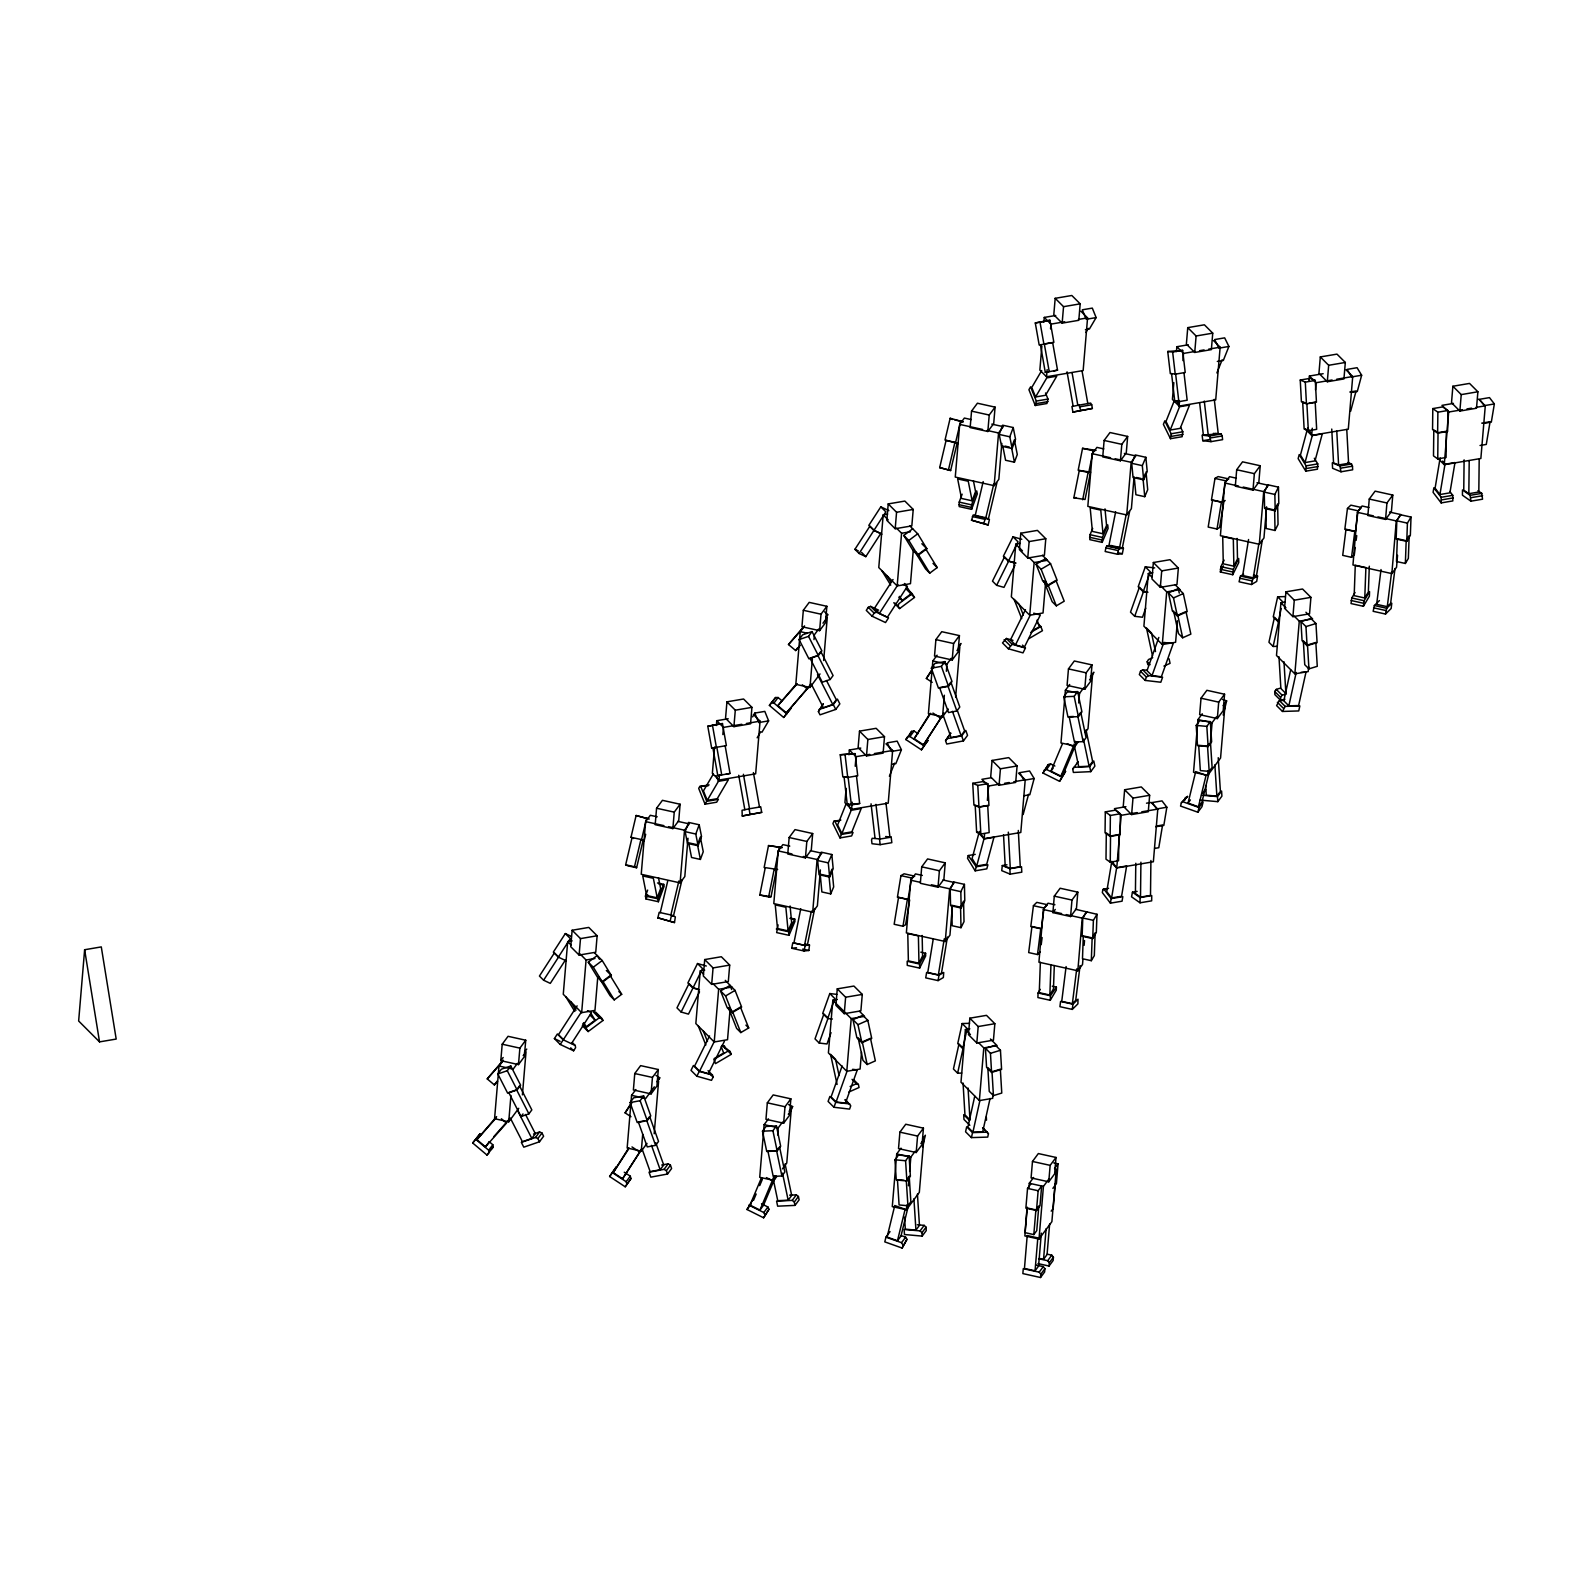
<?xml version="1.0" encoding="UTF-8"?>
<svg xmlns="http://www.w3.org/2000/svg" width="1573" height="1573" viewBox="0 0 1573 1573"><rect width="100%" height="100%" fill="white"/><g stroke="black" fill="none" stroke-linecap="round" stroke-linejoin="round"><path stroke-width="1.5" d="M1105.308 811.884L1105.052 832.825L1110.145 836.423L1120.114 834.732L1120.369 813.772L1115.296 810.174L1105.308 811.884L1110.381 815.463L1120.369 813.772M1110.145 836.423L1110.381 815.463M1110.243 862.181L1110.538 835.991L1118.875 834.575L1118.56 860.765L1110.243 862.181L1105.996 859.192L1106.311 832.982L1109.142 834.988M1135.785 863.262L1135.411 893.543L1140.504 897.121L1150.492 895.43L1150.905 860.51M1140.032 902.804L1140.091 897.573L1132.462 892.186L1131.557 896.826L1140.032 902.804L1151.672 900.837L1151.731 895.588L1140.091 897.573M1140.504 897.121L1140.917 862.201M1432.806 408.587L1432.551 429.547L1437.624 433.145L1447.612 431.435L1447.868 410.494L1442.795 406.896L1432.806 408.587L1437.879 412.185L1447.868 410.494M1433.809 429.704L1433.495 455.895L1437.742 458.883L1446.059 457.487L1446.354 431.277L1438.037 432.693L1435.225 430.707M1437.624 433.145L1437.879 412.185M1437.742 458.883L1438.037 432.693M1464.109 459.847L1463.755 490.127L1468.828 493.706L1478.817 492.015L1479.19 459.414M1468.828 493.706L1469.202 461.105M1470.893 501.177L1470.106 495.338L1462.497 489.95L1462.438 495.2L1470.893 501.177L1482.553 499.192L1481.766 493.371L1477.951 490.678M1040.225 989.338L1038.082 992.996L1037.905 997.557L1050.272 1000.29L1056.27 990.164L1056.387 987.116L1050.449 995.729L1050.272 1000.29M1040.363 962.283L1039.261 992.681L1049.86 995.021L1053.458 988.945L1054.303 965.566M1049.86 995.021L1050.961 964.623M1086.392 911.927L1082.794 918.003L1082.126 936.25L1092.724 938.589L1096.322 932.514L1096.991 914.287L1075.499 909.273M1091.308 960.69L1092.154 937.882L1095.142 932.828L1094.316 955.637L1091.308 960.69L1082.48 958.744L1083.305 935.935L1092.154 937.882M1092.724 938.589L1093.392 920.343L1096.991 914.287M1355.022 592.529L1351.797 597.996L1351.03 603.56L1363.398 606.293L1369.395 596.187L1369.552 591.625L1364.165 600.729L1363.398 606.293M1364.774 597.996L1365.895 567.597L1355.277 565.258L1354.176 595.656L1364.774 597.996L1368.372 591.92L1369.316 566.201M1396.824 520.781L1396.155 539.028L1406.773 541.368L1410.352 535.312L1411.02 517.065L1400.422 514.725L1396.824 520.781L1407.422 523.14L1411.02 517.065M1405.358 563.468L1406.183 540.679L1397.335 538.713L1396.509 561.522L1405.358 563.468L1408.346 558.415L1409.172 535.606L1407.186 538.988M1406.773 541.368L1407.422 523.14M84.627 949.738L78.65 1020.995L99.532 1041.877L116.186 1039.065L101.282 946.907L84.627 949.738L99.532 1041.877M503.301 1060.222L498.995 1066.022L494.571 1118.698L508.728 1121.824L518.756 1108.296M500.804 1060.674L502.2 1044.216L508.059 1036.312L525.736 1040.225L524.34 1056.682L518.48 1064.587L500.804 1060.674L503.163 1057.508M508.728 1121.824L510.93 1095.496M518.48 1064.587L519.876 1048.129L525.736 1040.225M522.413 1094.867L526.031 1051.767L523.18 1055.621M572.139 940.87L567.696 941.617L563.272 994.293L581.656 1012.658L594.968 1010.397L597.779 976.892M572.139 930.253L570.743 946.71L579.1 955.067L595.754 952.235L597.13 935.778L588.774 927.421L572.139 930.253L580.496 938.609L579.1 955.067M581.656 1012.658L586.08 960.002L579.395 953.317M657.199 816.8L650.337 815.286L645.638 821.617L641.233 874.273L680.106 882.886L684.806 876.554L688.011 838.252M635.866 1089.538L631.579 1095.339L627.155 1148.015L641.292 1151.141L647.014 1143.414M656.57 808.227L655.194 824.685L672.87 828.597L678.73 820.693L680.106 804.236L662.43 800.323L656.57 808.227L674.247 812.14L680.106 804.236M634.764 1073.533L633.388 1089.991L651.065 1093.904L656.924 1085.999L658.301 1069.522L640.624 1065.629L634.764 1073.533L652.441 1077.426L658.301 1069.522M641.292 1151.141L642.688 1134.369M672.87 828.597L674.247 812.14M651.065 1093.904L652.441 1077.426M654.191 1133.74L658.615 1081.064M680.106 882.886L684.53 830.21L689.23 823.878L677.786 821.362M714.575 747.037L712.353 773.385L719.038 780.07L755.65 773.837L760.074 721.162L753.388 714.496M716.384 725.487L716.777 720.709L728.22 718.763M704.704 970.167L700.26 970.934L695.836 1023.59L714.221 1041.975L727.532 1039.714L730.147 1008.588M719.038 780.07L719.431 775.273M722.852 734.571L723.462 727.395L716.777 720.709M704.704 959.569L703.328 976.027L711.684 984.383L728.319 981.552L729.695 965.094L721.338 956.738L704.704 959.569L713.061 967.926L711.684 984.383M726.942 701.833L725.546 718.291L733.903 726.647L750.557 723.816L751.933 707.358L743.577 699.002L726.942 701.833L735.299 710.19L733.903 726.647M714.221 1041.975L718.645 989.299L713.631 984.285M789.764 846.117L782.902 844.603L778.222 850.914L773.798 903.59L812.69 912.183L817.37 905.871L820.378 869.948M804.55 625.877L800.244 631.658L795.82 684.334L809.977 687.46L820.005 673.932M803.331 610.285L801.935 626.742L819.612 630.655L825.471 622.751L826.867 606.293L809.191 602.38L803.331 610.285L821.008 614.198L826.867 606.293M768.45 1118.855L764.144 1124.656L759.72 1177.312L773.857 1180.438L776.728 1176.584M789.154 837.524L787.758 854.001L805.435 857.895L811.294 849.99L812.69 833.533L795.014 829.62L789.154 837.524L806.831 841.437L812.69 833.533M767.329 1102.83L765.953 1119.288L783.629 1123.201L789.489 1115.296L790.865 1098.839L773.188 1094.926L767.329 1102.83L785.006 1106.743L790.865 1098.839M809.977 687.46L812.376 658.733M813.988 639.582L814.381 634.784L818.688 629.003M819.612 630.655L821.008 614.198M773.857 1180.438L774.27 1175.66M777.672 1134.959L778.281 1127.782L782.587 1121.982M805.435 857.895L806.831 841.437M783.629 1123.201L785.006 1106.743M823.662 660.503L827.28 617.403L822.994 623.203M812.69 912.183L817.095 859.507L821.794 853.195L810.351 850.659M846.136 788.329L844.917 802.682L851.603 809.367L888.214 803.154L892.638 750.478L885.953 743.793M848.948 754.804L849.341 750.006L860.785 748.079M837.269 999.484L832.825 1000.231L828.401 1052.907L846.785 1071.292L860.097 1069.03L861.512 1052.258M851.603 809.367L852.212 802.191M855.22 766.267L856.027 756.692L849.341 750.006M837.269 988.866L835.892 1005.344L844.249 1013.681L860.883 1010.869L862.279 994.411L853.923 986.055L837.269 988.866L845.625 997.223L844.249 1013.681M859.507 731.13L858.13 747.588L866.487 755.944L883.122 753.133L884.498 736.656L876.141 728.319L859.507 731.13L867.863 739.487L866.487 755.944M887.624 514.115L883.2 514.882L878.776 567.558L897.161 585.923L910.472 583.662L913.284 550.137M888.214 503.911L886.838 520.368L895.194 528.725L911.829 525.893L913.225 509.436L904.868 501.079L888.214 503.911L896.571 512.267L895.194 528.725M846.785 1071.292L851.209 1018.616L832.825 1000.231M897.161 585.923L901.585 533.247L896.571 528.233M922.329 875.414L915.466 873.9L910.787 880.231L906.363 932.907L945.255 941.499L949.935 935.168L952.353 906.441M937.115 655.174L932.828 660.975L928.404 713.65L942.542 716.777L948.263 709.049M935.896 639.601L934.519 656.059L952.196 659.972L958.055 652.067L959.432 635.61L941.755 631.697L935.896 639.601L953.572 643.514L959.432 635.61M901.014 1148.152L896.708 1153.953L892.284 1206.629L906.422 1209.755L919.32 1192.373L923.744 1139.697L920.874 1143.551M921.719 866.841L920.343 883.298L938.019 887.211L943.879 879.307L945.255 862.849L927.578 858.937L921.719 866.841L939.396 870.754L945.255 862.849M899.894 1132.147L898.517 1148.605L916.194 1152.517L922.053 1144.613L923.43 1128.156L905.753 1124.243L899.894 1132.147L917.57 1136.06L923.43 1128.156M971.229 419.578L964.367 418.064L959.687 424.395L955.263 477.071L994.136 485.664L998.835 479.332L1001.844 443.429M942.542 716.777L944.351 695.227M946.356 671.278L946.966 664.101L951.252 658.301M971.544 411.123L970.167 427.581L987.844 431.494L993.703 423.589L995.08 407.132L977.423 403.219L971.544 411.123L989.22 415.036L995.08 407.132M952.196 659.972L953.572 643.514M906.422 1209.755L906.835 1204.957M908.447 1185.806L909.253 1176.23M909.646 1171.452L910.846 1157.079L915.152 1151.279M938.019 887.211L939.396 870.754M916.194 1152.517L917.57 1136.06M955.637 696.996L959.845 646.719L956.994 650.573M945.255 941.499L949.679 888.824L954.359 882.492L942.935 879.976M987.844 431.494L989.22 415.036M994.136 485.664L998.56 432.988L1003.259 426.657L991.816 424.14M969.833 1028.801L965.409 1029.548L960.985 1082.224L979.369 1100.589L992.681 1098.328L993.074 1093.55M1018.537 773.11L1025.222 779.795L1020.798 832.471L984.187 838.684L984.58 833.887M987.392 800.382L988.611 786.008L981.926 779.323L991.069 777.77M969.833 1018.183L968.457 1034.641L976.813 1042.997L993.448 1040.166L994.844 1023.708L986.487 1015.352L969.833 1018.183L978.19 1026.54L976.813 1042.997M992.071 760.447L990.695 776.905L999.052 785.261L1015.686 782.43L1017.082 765.972L1008.726 757.616L992.071 760.447L1000.428 768.804L999.052 785.261M1020.208 543.432L1015.765 544.179L1011.341 596.855L1029.725 615.24L1043.037 612.978L1045.652 581.853M1020.779 533.208L1019.402 549.665L1027.759 558.022L1044.413 555.21L1045.789 538.733L1037.433 530.396L1020.779 533.208L1029.135 541.564L1027.759 558.022M1041.857 346.158L1039.851 370.107L1046.537 376.773L1083.148 370.559L1087.572 317.884L1080.887 311.198M1043.862 322.209L1044.275 317.431L1055.719 315.485M979.369 1100.589L983.794 1047.913L978.78 1042.919M1046.537 376.773L1047.146 369.596M1050.548 328.895L1050.961 324.117L1044.275 317.431M1055.188 298.319L1053.792 314.777L1062.149 323.134L1078.803 320.302L1080.179 303.845L1071.823 295.488L1055.188 298.319L1063.545 306.676L1062.149 323.134M1029.725 615.24L1034.149 562.564L1029.135 557.55M1054.913 904.731L1048.051 903.217L1043.351 909.528L1038.927 962.204L1077.82 970.797L1082.519 964.485L1082.912 959.687M1069.679 684.491L1065.393 690.291L1060.969 742.948L1075.106 746.074L1077.977 742.22M1068.46 668.899L1067.084 685.376L1084.76 689.269L1090.62 681.365L1091.996 664.907L1074.32 660.994L1068.46 668.899L1086.137 672.811L1091.996 664.907M1031.043 1183.663L1027.543 1188.401L1025.871 1208.143L1036.489 1210.502L1039.989 1205.744L1041.66 1186.003L1038.141 1190.741L1036.489 1210.502M1027.267 1207.199L1024.868 1235.945L1039.006 1239.072L1051.885 1221.67L1056.309 1168.995M1028.88 1188.048L1029.293 1183.27L1033.579 1177.469M1052.907 912.615L1054.284 896.158L1060.143 888.253L1077.82 892.147L1076.443 908.624L1070.584 916.528L1052.907 912.615L1055.247 909.45M1032.478 1161.464L1031.082 1177.921L1048.758 1181.815L1054.618 1173.91L1056.014 1157.453L1038.337 1153.56L1032.478 1161.464L1050.154 1165.357L1056.014 1157.453M1103.794 448.895L1096.932 447.381L1092.252 453.693L1087.828 506.368L1126.72 514.961L1131.4 508.649L1134.015 477.523M1033.815 1234.589L1035.899 1209.912L1038.829 1205.96L1036.745 1230.637L1033.815 1234.589L1024.986 1232.642L1027.051 1207.946L1035.899 1209.912M1075.106 746.074L1075.519 741.296M1078.724 702.993L1079.53 693.418L1083.836 687.617M1104.128 440.44L1102.732 456.898L1120.409 460.791L1126.268 452.886L1127.664 436.429L1109.987 432.536L1104.128 440.44L1121.805 444.333L1127.664 436.429M1035.054 1270.807L1037.826 1237.892L1027.208 1235.533L1024.456 1268.467L1035.054 1270.807L1038.573 1266.068L1041.326 1233.134M1084.76 689.269L1086.137 672.811M1039.006 1239.072L1043.43 1186.396L1049.152 1178.669M1070.584 916.528L1071.96 900.051L1077.82 892.147M1040.815 1274.209L1039.183 1272.183L1023.276 1268.664L1022.863 1273.599L1040.54 1277.512L1040.815 1274.209L1044.905 1268.683L1043.292 1266.639L1036.469 1265.144M1048.758 1181.815L1050.154 1165.357M1039.301 1258.4L1043.548 1259.344L1046.124 1228.769M1044.905 1268.683L1044.629 1271.967L1040.54 1277.512M1049.643 1224.03L1047.067 1254.605L1043.548 1259.344M1055.227 1183.82L1053.163 1208.516L1051.197 1211.151M1037.983 1263.591L1049.034 1266.049L1049.309 1262.745L1053.418 1257.22L1051.786 1255.175L1047.244 1254.173M1053.831 1162.939L1058.059 1163.863L1056.407 1183.624L1052.888 1188.362M1053.418 1257.22L1053.143 1260.504L1049.034 1266.049M1120.409 460.791L1121.805 444.333M1077.82 970.797L1082.244 918.14L1086.923 911.809M1084.112 945.334L1084.525 940.536M1126.72 514.961L1131.144 462.305L1135.824 455.973L1124.38 453.437M1146.52 803.193L1151.102 802.427L1157.787 809.092L1153.363 861.768L1116.751 867.981L1121.175 815.325L1114.49 808.64L1125.934 806.693M1124.636 789.764L1123.26 806.221L1131.616 814.578L1148.27 811.747L1149.647 795.289L1141.29 786.933L1124.636 789.764L1132.993 798.101L1131.616 814.578M1152.773 572.749L1148.329 573.496L1143.905 626.172L1162.29 644.537L1175.601 642.276L1177.41 620.745M1153.363 562.524L1151.967 578.982L1160.323 587.339L1176.978 584.507L1178.354 568.05L1169.997 559.693L1153.363 562.524L1161.719 570.881L1160.323 587.339M1173.832 382.652L1172.416 399.404L1179.101 406.09L1215.713 399.876L1220.137 347.2L1213.452 340.515M1176.447 351.526L1176.84 346.729L1188.284 344.782M1179.101 406.09L1179.514 401.292M1182.916 360.591L1183.525 353.414L1176.84 346.729M1187.753 327.636L1186.376 344.094L1194.733 352.45L1211.367 349.619L1212.744 333.161L1204.387 324.805L1187.753 327.636L1196.109 335.993L1194.733 352.45M1162.29 644.537L1166.714 591.881L1160.029 585.195M1202.264 713.788L1197.957 719.589L1193.533 772.264L1207.671 775.391L1220.569 758.009L1224.993 705.333M1201.025 698.215L1199.648 714.673L1217.325 718.586L1223.184 710.681L1224.561 694.224L1206.884 690.311L1201.025 698.215L1218.701 702.128L1224.561 694.224M1236.378 478.192L1229.516 476.678L1224.816 483.009L1220.392 535.685L1259.285 544.278L1263.964 537.946L1266.58 506.821M1207.671 775.391L1208.084 770.613M1210.482 741.866L1212.095 722.715L1216.401 716.914M1236.693 469.737L1235.316 486.195L1252.993 490.107L1258.852 482.203L1260.229 465.746L1242.552 461.833L1236.693 469.737L1254.369 473.65L1260.229 465.746M1217.325 718.586L1218.701 702.128M1252.993 490.107L1254.369 473.65M1259.285 544.278L1263.709 491.602L1268.389 485.29L1256.965 482.754M1285.338 602.046L1280.914 602.813L1276.49 655.469L1294.854 673.854L1308.185 671.592L1308.579 666.795M1285.928 591.841L1284.551 608.299L1292.908 616.655L1309.542 613.824L1310.919 597.366L1302.562 589.01L1285.928 591.841L1294.284 600.178L1292.908 616.655M1309.011 380.823L1309.405 376.045L1323.149 373.705M1346.036 369.832L1352.721 376.517L1348.297 429.173L1311.666 435.406L1312.275 428.21M1315.5 389.907L1316.09 382.731L1309.405 376.045M1320.317 356.933L1318.941 373.391L1327.297 381.747L1343.932 378.936L1345.328 362.459L1336.971 354.122L1320.317 356.933L1328.674 365.29L1327.297 381.747M1294.854 673.854L1299.278 621.178L1294.264 616.164M1368.943 507.509L1362.08 505.995L1357.381 512.326L1352.957 564.982L1391.849 573.594L1396.549 567.263L1397.552 555.289M1369.257 499.054L1367.881 515.511L1385.557 519.424L1391.417 511.52L1392.793 495.062L1375.117 491.15L1369.257 499.054L1386.934 502.967L1392.793 495.062M1385.557 519.424L1386.934 502.967M1391.849 573.594L1396.273 520.919L1400.973 514.587L1389.529 512.07M1478.6 399.129L1485.286 405.814L1480.862 458.49L1444.25 464.704L1448.674 412.028L1441.989 405.362L1453.432 403.416M1452.882 386.25L1451.505 402.708L1459.862 411.064L1476.496 408.233L1477.892 391.775L1469.536 383.419L1452.882 386.25L1461.238 394.607L1459.862 411.064M1033.422 905.694L1030.787 926.576L1041.405 928.915L1044.02 908.034L1047.382 904.711L1036.784 902.371L1033.422 905.694L1044.02 908.034M1037.511 954.536L1040.795 928.444L1031.947 926.497L1028.683 952.589L1037.511 954.536L1040.323 951.783M1041.208 944.665L1042.112 937.547M1066.101 966.569L1061.736 1001.372L1072.353 1003.712L1075.716 1000.389L1080.081 965.586M1072.353 1003.712L1076.719 968.909M1072.294 1009.414L1072.943 1004.184L1077.997 999.209L1077.898 1003.869L1072.294 1009.414L1059.927 1006.681L1060.576 1001.45L1072.943 1004.184M1347.451 508.472L1344.817 529.354L1355.434 531.694L1358.05 510.812L1361.412 507.489L1350.814 505.149L1347.451 508.472L1358.05 510.812M1351.541 557.334L1354.825 531.222L1345.996 529.275L1342.713 555.367L1351.541 557.334L1354.353 554.561L1355.257 547.443M1356.142 540.326L1356.732 535.567M1379.423 600.552L1374.369 605.526L1373.15 611.307L1385.518 614.04L1391.142 608.515L1391.79 603.285L1386.737 608.279L1385.518 614.04M1381.015 569.544L1376.65 604.347L1387.268 606.686L1390.63 603.363L1394.995 568.561M1387.268 606.686L1391.633 571.884M971.603 509.337L971.583 504.854L976.715 490.973L977.305 493.902L971.603 509.337L959.215 506.585L959.215 502.121L962.145 494.178M900.955 875.63L897.416 897.239L908.014 899.579L911.554 877.99L914.7 876.141L904.101 873.802L900.955 875.63L911.554 877.99M902.981 926.241L907.405 899.245L898.557 897.279L894.152 924.275L902.981 926.241L905.615 924.708L909.666 899.953M933.261 938.924L927.755 972.527L938.373 974.867L941.519 973.018L947.398 937.016M938.373 974.867L944.252 938.865M938.098 980.608L938.983 975.221L943.721 972.468L943.348 977.561L938.098 980.608L925.73 977.875L926.615 972.488L938.983 975.221M1214.985 478.428L1225.583 480.768L1228.749 478.92L1218.131 476.58L1214.985 478.428L1211.446 500.017L1222.064 502.357L1225.21 500.529M1217.01 529.02L1221.435 502.023L1212.586 500.057L1208.182 527.073L1217.01 529.02L1219.645 527.486L1224.069 500.489M1222.064 502.357L1225.583 480.768M1243.633 574.224L1240.487 576.072L1239.072 581.774L1251.439 584.507L1256.689 581.44L1257.574 576.052L1253.445 575.128M1248.569 539.5L1242.67 575.502L1253.288 577.842L1256.434 576.013L1262.313 540.011M1251.439 584.507L1252.855 578.805L1257.574 576.052M1253.288 577.842L1258.774 544.238M1102.83 889.571L1102.339 892.599L1110.42 903.158L1122.06 901.191L1122.827 896.649L1111.167 898.616L1103.892 889.119L1102.83 889.571L1107.49 888.784M1110.42 903.158L1111.167 898.616M1111.6 897.947L1116.673 867.667L1111.816 861.335L1106.743 891.616L1111.6 897.947L1121.588 896.256L1126.642 865.976L1118.659 867.333M1166.851 807.224L1156.863 808.935L1152.026 802.584L1162.014 800.893L1166.851 807.224L1163.823 825.392L1155.821 826.749M1440.14 457.92L1435.087 488.2L1439.924 494.532L1449.913 492.841L1454.986 462.56L1444.997 464.251L1442.559 461.086M1439.924 494.532L1444.997 464.251M1441.163 502.908L1441.124 497.304L1433.848 487.807L1433.082 492.349L1441.163 502.908L1452.823 500.922L1452.764 495.338L1449.854 491.523M1494.35 403.946L1484.361 405.637L1479.524 399.306L1489.493 397.615L1494.35 403.946L1491.322 422.115L1483.319 423.471M1102.162 542.37L1102.417 537.435L1107.746 524.91L1108.08 528.469L1102.162 542.37L1089.794 539.637L1090.05 534.702L1092.704 528.449M768.509 845.566L781.997 847.591L768.509 845.566L764.144 867.47L777.632 869.495M768.627 896.964L774.113 869.594L776.492 869.338L771.026 896.708L768.627 896.964L759.798 895.017L765.264 867.647M774.742 869.81L779.127 847.906M791.711 948.263L792.792 942.778L805.179 945.511L809.485 945.039L808.876 950.466L804.078 950.996L791.711 948.263L796.489 947.733M800.755 908.722L793.913 942.955L804.531 945.294L807.401 944.98L814.696 908.486M804.531 945.294L811.373 911.082M804.078 950.996L805.179 945.511M1082.558 448.344L1078.174 470.248L1088.772 472.588L1093.156 450.704L1096.027 450.37L1082.558 448.344L1093.156 450.704M1073.828 497.796L1079.294 470.425L1090.541 472.116L1085.055 499.486L1073.828 497.796L1076.227 497.54M1082.676 499.762L1088.142 472.372M1105.898 547.856L1105.17 551.513L1117.538 554.247L1122.335 553.716L1123.417 548.249L1111.049 545.516L1106.743 545.988L1105.898 547.856L1118.265 550.589L1119.111 548.721L1123.417 548.249M1129.591 511.579L1122.296 548.073L1119.425 548.387L1108.827 546.047L1115.65 511.815M1117.538 554.247L1118.265 550.589M1119.425 548.387L1126.268 514.174M962.165 1023.551L957.741 1043.587L962.755 1048.601L967.179 1028.565L962.165 1023.551L969.499 1023.335M957.623 1073.199L963.148 1048.149L958.979 1043.98L953.435 1069.011L957.623 1073.199L961.693 1073.061M974.749 1096.145L967.906 1127.153L972.92 1132.167L982.692 1131.872L990.066 1098.485M971.426 1137.613L972.527 1132.619L966.687 1126.76L965.566 1131.774L971.426 1137.613L987.706 1137.102L988.454 1133.779L982.81 1127.762M972.92 1132.167L979.763 1101.159M1284.984 596.58L1277.669 596.816L1273.245 616.852L1278.259 621.866L1281.209 608.495M1273.127 646.464L1278.652 621.414L1274.464 617.245L1268.939 642.276L1273.127 646.464L1277.197 646.326M1284.237 700.398L1279.341 700.536L1276.607 705.608L1282.467 711.448L1298.747 710.937L1299.849 705.923L1285.2 706.395L1282.467 711.448M1290.686 669.823L1283.824 700.83L1288.838 705.844L1298.61 705.549L1305.983 672.163L1301.107 672.3M1288.838 705.844L1296.211 672.457M1232.74 574.715L1233.271 569.406L1238.679 558.494L1238.757 562.583L1232.74 574.715L1220.373 571.982L1220.884 566.673L1224.128 560.126M633.526 838.488L630.989 837.269L636.121 815.502L649.256 819.041M643.042 840.533L636.613 867.745L627.784 865.799L625.661 864.796L632.071 837.564M636.613 867.745L634.489 866.743L640.919 839.53L644.124 840.827L645.677 834.3M646.719 817.842L641.587 839.608L630.989 837.269M657.868 917.826L659.166 912.379L671.533 915.112L675.348 916.921L674.483 922.564L657.868 917.826L674.483 922.564M660.247 912.674L667.739 880.919M678.887 880.978L670.865 915.014L673.401 916.233L681.954 879.936M670.255 920.559L671.533 915.112M954.811 419.952L963.286 421.839L950.151 418.28L945.019 440.047L958.154 443.606M939.691 467.574L946.101 440.342L954.949 442.308L957.072 443.311L950.643 470.543L939.691 467.574L950.643 470.543M948.539 469.521L954.949 442.308M955.617 442.406L960.749 420.62M971.524 520.191L973.235 514.941L985.602 517.674L989.417 519.503L988.139 524.949L971.524 520.191L988.139 524.949M983.184 481.613L975.181 515.649L988.316 519.208L996.869 482.911M983.892 522.924L985.602 517.674M985.779 517.989L993.802 483.973M890.043 1231.62L885.933 1237.145L884.793 1241.884L902.096 1248.038L906.972 1239.347L905.615 1237.165L901.172 1235.572M897.475 1240.763L905.144 1209.244L894.762 1205.547L887.093 1237.066L897.475 1240.763L900.995 1236.024L908.113 1206.766M922.506 1147.051L925.376 1135.234L923.036 1138.4M902.096 1248.038L906.972 1239.347M1181.323 802.918L1187.536 796.43L1181.323 802.918L1180.556 806.064L1197.859 812.219L1201.969 806.693L1203.109 801.974L1199 807.5L1197.859 812.219M1184.646 800.539L1185.413 797.373M1188.048 803.095L1195.716 771.596L1206.098 775.273L1198.429 806.792L1188.048 803.095L1190.387 799.929M1209.617 770.534L1201.949 802.053L1198.429 806.792M1223.184 715.046L1226.625 700.87L1222.477 699.395M975.221 854.375L968.24 855.555L967.513 858.268L975.162 870.832L986.802 868.847L987.903 864.796L976.243 866.782L975.162 870.832M979.369 831.429L972.114 858.465L976.695 866.015L986.684 864.305L993.959 837.269L983.97 838.96L976.695 866.015M1023.138 814.539L1028.585 794.267M1034.149 778.517L1024.161 780.228L1019.579 772.677L1029.568 770.986L1034.149 778.517L1029.804 794.739L1023.807 795.761M1307.694 428.013L1300.438 455.049L1305.02 462.58L1315.008 460.889L1322.283 433.853L1312.295 435.544L1305.02 462.58M1305.787 471.172L1306.101 465.864L1299.219 454.558L1298.138 458.608L1305.787 471.172L1317.427 469.206L1317.761 463.897L1314.32 458.235M1350.637 411.261L1356.083 390.969L1349.831 392.031M1361.648 375.239L1351.659 376.93L1347.078 369.399L1357.066 367.708L1361.648 375.239L1357.302 391.461L1351.305 392.483M899.638 608.574L898.104 606.077L898.832 603.717L912.183 593.709L914.483 597.445L899.638 608.574L893.779 602.734M818.393 711.625L823.23 703.937L818.393 711.625L820.025 714.83L835.755 709.423L839.844 703.878L837.387 699.081L833.297 704.606L819.14 709.482M836.816 994.372L829.797 993.546L822.699 1013.464L827.713 1018.478L832.392 1019.029M827.713 1018.478L834.811 998.56L829.797 993.546M819.199 1043.056L828.067 1018.164L823.898 1013.975L815.011 1038.888L819.199 1043.056L827.005 1043.961L831.036 1032.655M842.125 1065.983L831.075 1096.971L836.089 1101.985L845.468 1103.066L857.305 1069.856L852.605 1069.325M833.965 1107.274L835.735 1102.299L829.875 1096.46L828.106 1101.434L833.965 1107.274L849.577 1109.103L850.757 1105.78L845.409 1099.547M836.089 1101.985L847.139 1070.977M1154.661 567.892L1145.301 566.811L1138.203 586.729L1143.217 591.743L1147.897 592.293M1143.217 591.743L1150.315 571.825L1145.301 566.811M1134.703 616.321L1143.571 591.409L1139.403 587.24L1130.515 612.133L1134.703 616.321L1142.509 617.226L1145.734 608.181M1140.523 671.238L1139.344 674.561L1145.183 680.421L1160.815 682.23L1162.585 677.255L1148.526 675.623L1142.686 669.764L1140.523 671.238L1146.383 677.098L1145.183 680.421M1158.829 637.439L1147.012 670.649L1152.006 675.662L1161.385 676.744L1173.222 643.534L1163.843 642.453L1152.006 675.662M657.514 882.984L663.708 884.341L664.101 886.307L658.399 901.722L646.011 898.989L645.441 896.059L647.643 890.102M646.011 898.989L647.643 894.585M657.219 897.829L653.346 878.285L642.747 875.945L646.601 895.489L657.219 897.829L660.64 888.568L658.477 877.714M658.399 901.722L657.809 898.793L663.708 884.341M685.159 831.665L688.581 822.423L699.199 824.763L701.519 836.482L698.097 845.743L687.48 843.403L685.159 831.665L695.777 834.024L698.097 845.743M695.777 834.024L699.199 824.763M697.488 844.78L700.339 837.052L703.249 851.721L700.398 859.428L691.55 857.482L688.659 842.813L697.488 844.78L700.398 859.428M972.134 500.804L968.26 481.259L957.662 478.92L961.516 498.464L972.134 500.804L975.555 491.543L973.412 480.689M999.209 434.443L1002.63 425.202L1013.228 427.541L1015.548 439.26L1012.127 448.521L1001.529 446.181L999.209 434.443L1009.807 436.802L1012.127 448.521M1009.807 436.802L1013.228 427.541M1012.245 445.631L1014.369 439.85L1017.279 454.499L1014.428 462.206L1005.58 460.26L1002.689 445.592M840.847 820.064L833.867 821.263L832.923 823.583L840.002 837.917L851.642 835.932L853.058 832.432L841.398 834.418L840.002 837.917M846.117 803.803L837.642 824.96L841.87 833.552L851.858 831.861L861.178 808.581L851.209 810.272L841.87 833.552M889.394 776.236L894.624 763.141M890.357 749.279L887.192 742.849L897.161 741.139L901.408 749.751L895.824 763.711L891.832 764.38M1174.461 400.289L1165.986 421.446L1170.233 430.039L1180.222 428.348L1189.542 405.067L1179.553 406.758L1170.233 430.039M1170.469 438.69L1171.157 433.774L1164.806 420.876L1163.391 424.356L1170.469 438.69L1182.129 436.704L1182.817 431.788L1180.694 427.482M1216.892 372.939L1222.123 359.843M1228.906 346.453L1218.918 348.164L1214.671 339.552L1224.659 337.861L1228.906 346.453L1223.322 360.433L1217.325 361.436M761.509 1203.817L767.919 1207.002L768.961 1209.303L763.613 1217.797L746.998 1209.499L752.975 1199.55M761.509 1177.705L749.987 1205.095L759.956 1210.07L763.475 1205.331L775.882 1175.837L772.363 1180.576L759.956 1210.07M790.747 1110.99L792.615 1106.566L788.624 1104.58M753.506 1200.356L756.161 1194.025M759.7 1185.609L762.374 1179.278M763.613 1217.797L768.961 1209.303M1059.592 781.329L1065.55 771.38L1059.592 781.329L1042.978 773.051L1048.326 764.557L1050.607 763.908L1054.873 766.051M1048.326 764.557L1042.978 773.051M1075.952 743.97L1064.429 771.36L1060.91 776.099L1050.941 771.124L1062.463 743.734M1091.052 678.828L1093.845 672.202L1090.345 676.941M1060.91 776.099L1073.317 746.605L1067.339 743.636M790.59 918.121L794.719 919.045L794.935 921.404L789.017 935.325L776.649 932.592L778.084 924.865M817.665 860.529L821.224 852.173L831.822 854.513L833.179 868.709L829.62 877.065L819.022 874.706L817.665 860.529L828.283 862.869L829.62 877.065M788.093 930.882L785.851 907.247L775.253 904.888L777.495 928.542L788.093 930.882L791.652 922.525L790.079 905.989M789.017 935.325L788.683 931.767L794.719 919.045M828.283 862.869L831.822 854.513M829.777 874.431L831.999 869.2L833.67 886.936L830.721 893.897L821.873 891.95L820.202 874.214L829.03 876.161L830.721 893.897M1131.715 463.307L1135.254 454.951L1145.852 457.31L1147.209 471.487L1143.65 479.844L1133.052 477.504L1131.715 463.307L1142.313 465.647L1143.65 479.844M1103.007 533.758L1100.766 510.124L1090.168 507.784L1092.409 531.418L1103.007 533.758L1106.566 525.421L1104.993 508.866M1142.313 465.647L1145.852 457.31M1145.282 473.729L1143.06 478.959L1144.751 496.675L1135.903 494.728L1134.231 476.993M1144.751 496.675L1147.7 489.714L1146.029 471.998M706.297 966.019L697.508 963.541L687.873 982.968L692.887 987.982L699.474 989.83M699.513 991.855L688.482 1014.113L681.148 1012.049L702.521 968.555L697.508 963.541M709.561 1035.919L694.578 1066.14L699.592 1071.154L708.381 1073.612L724.425 1041.247M696.859 1076.207L699.277 1071.37L693.418 1065.511L691.019 1070.368L696.859 1076.207L711.507 1080.336L713.12 1077.092L712.451 1075.067L708.066 1070.682M699.592 1071.154L714.575 1040.933M1021.801 539.283L1013.012 536.806L1003.377 556.232L1008.391 561.246L1014.978 563.095M1008.391 561.246L1018.026 541.82L1013.012 536.806M996.653 585.313L1008.706 561.03L1004.537 556.862L992.484 581.145L996.653 585.313L1003.987 587.378L1015.018 565.12M1012.973 640.329L1006.386 638.481L1002.512 642.924L1008.352 648.764L1023.001 652.874L1025.419 648.037L1022.489 645.107M1025.458 609.714L1010.456 639.916L1015.47 644.93L1024.259 647.407L1040.323 615.023L1033.736 613.175M1008.352 648.764L1012.225 644.32L1025.419 648.037M1015.47 644.93L1030.472 614.728M950.21 889.296L953.828 882.02L964.426 884.36L964.78 900.739L961.162 908.014L950.564 905.674L950.21 889.296L960.828 891.655L964.426 884.36M918.966 963.207L918.396 935.915L907.778 933.576L908.368 960.867L918.966 963.207L922.584 955.932L922.152 935.463M919.556 964.013L925.593 953.238L925.652 955.971L919.635 968.103L907.267 965.37L907.169 961.28L919.556 964.013L919.635 968.103M960.572 907.208L963.58 901.152L964.013 921.621L961.005 927.677L952.176 925.73L951.744 905.261L960.572 907.208L961.005 927.677M1220.373 571.982L1223.381 565.906M1264.24 492.093L1267.858 484.799L1278.456 487.138L1278.81 503.517L1275.192 510.792L1264.594 508.453L1264.24 492.093L1274.858 494.433L1278.456 487.138M1233.881 566.182L1233.311 538.89L1222.713 536.55L1223.283 563.842L1233.881 566.182L1237.499 558.907L1237.066 538.438M1274.622 510.006L1277.63 503.93L1278.043 524.399L1275.034 530.475L1266.206 528.508L1265.773 508.04L1274.622 510.006L1275.034 530.475M1002.296 865.563L1001.745 870.656L1010.161 874.155L1021.801 872.17L1021.506 866.743L1009.866 868.709L1002.296 865.563L1006.956 864.776M945.55 740.686L950.721 733.195L945.55 740.686L946.73 744.029L963.443 740.903L967.552 735.358L965.763 730.383L961.673 735.908L946.631 738.72M709.128 784.888L699.808 786.461L698.687 788.368L705.038 804.177L716.698 802.191L718.369 799.34L706.729 801.326L705.038 804.177M713.375 773.955L703.426 790.904L707.24 800.382L717.229 798.691L728.417 779.618L718.428 781.329L707.24 800.382M752.582 716.895L754.824 713.08L764.812 711.389L768.627 720.867L761.902 732.31M757.164 737.796L760.762 731.661M1041.7 370.54L1031.75 387.489L1035.565 396.966L1045.553 395.275L1056.741 376.203L1046.773 377.894L1035.565 396.966M1035.27 405.5L1036.312 401.056L1030.61 386.84L1028.919 389.691L1035.27 405.5L1046.93 403.514L1047.972 399.07L1045.514 392.975M1085.862 332.473L1088.26 328.383M1085.37 317.392L1082.322 309.802L1092.311 308.111L1096.125 317.589L1089.401 329.032L1085.409 329.72M1147.838 664.769L1147.189 661.761L1148.487 659.539L1152.714 657.671M630.95 1116.712L625.11 1112.858L631.442 1102.771M631.854 1102.85L625.11 1112.858M657.199 1081.89L659.736 1077.839L655.98 1075.381M609.616 1176.506L616.262 1166.95L609.616 1176.506L625.209 1186.789L630.989 1178.551L630.281 1176.191L624.265 1172.219M641.705 1149.194L622.574 1178.767L613.234 1172.593L628.826 1147.779M628.453 1149.234L613.234 1172.593M932.199 682.348L926.359 678.494L933.969 666.401M931.826 670.511L926.359 678.494M622.574 1178.767L641.823 1148.703M958.449 647.525L960.965 643.475L958.626 646.641M905.871 739.566L907.562 736.872L909.961 736.557L923.98 745.799L928.09 740.273L921.444 749.829L905.871 739.566L911.652 731.347L914.051 731.032L918.062 733.667M625.209 1186.789L630.989 1178.551M909.961 734.04L911.652 731.347M923.508 744.894L943.918 713.257L923.508 744.894L914.149 738.74L929.741 713.906M930.665 713.297L914.149 738.74M921.444 749.829L923.98 745.799M571.353 936.427L565.317 933.576L553.342 952.117L558.356 957.131L566.378 960.926M558.356 957.131L570.33 938.589L565.317 933.576M543.609 980.215L558.592 957.033L554.424 952.864L539.441 976.047L543.609 980.215L550.294 983.381L565.297 960.199M888.863 510.635L880.821 506.84L868.827 525.382L873.841 530.396L881.883 534.191M854.926 549.311L869.928 526.11L874.096 530.298L880.782 533.463L865.799 556.645L859.114 553.48L854.926 549.311L858.288 550.884M859.114 553.48L885.835 511.854L880.821 506.84M554.384 1038.613L557.373 1033.972L563.232 1039.812L575.266 1045.514L575.6 1047.697L573.614 1050.784L560.224 1044.452L554.384 1038.613L560.106 1041.326M577.114 1005.855L558.454 1034.7L563.468 1039.714M560.224 1044.452L580.791 1012.933M571.51 1043.509L591.487 1012.599L587.476 1010.692M868.276 607.296L866.29 610.383L872.13 616.242L885.52 622.554L888.509 617.914L876.476 612.231L870.616 606.391L868.276 607.296L874.136 613.136L876.476 612.231M893.031 579.533L874.391 608.377L879.386 613.391L887.428 617.186L907.405 586.277L903.394 584.37M872.13 616.242L874.136 613.136M879.386 613.391L898.045 584.546M800.362 645.205L795.623 650.553L788.486 644.537L802.486 628.099M799.084 639.601L802.604 634.843L812.042 631.599L821.873 650.848L818.353 655.587L808.915 658.831L799.084 639.601L808.522 636.357L812.042 631.599M795.623 650.553L797.57 647.919M825.668 617.874L828.008 614.709L824.586 611.818M497.54 1081.339L494.374 1084.918L487.237 1078.901L502.809 1060.674M783.649 717.465L790.904 708.361L783.649 717.465L769.394 705.412L775.607 697.508L778.084 697.527L781.742 700.614M769.394 705.412L775.607 697.508M497.835 1073.966L501.354 1069.207L510.792 1065.963L520.624 1085.213L517.104 1089.951L507.666 1093.196L497.835 1073.966L507.273 1070.702L510.792 1065.963M771.498 703.033L773.975 703.052L778.084 697.527M494.374 1084.918L497.304 1080.966M786.382 712.884L810.98 684.373L786.382 712.884L777.829 705.667L795.938 684.471M817.862 655.469L820.791 651.517L833.08 675.545L830.151 679.497L822.286 682.21L809.997 658.163L817.862 655.469L830.151 679.497M524.419 1052.239L526.758 1049.073M517.438 1063.348L513.152 1069.148L498.995 1066.022M472.706 1143.001L479.981 1133.897L472.706 1143.001L486.961 1155.034L489.085 1152.655L488.711 1150.256L475.872 1139.422M501.374 1118.757L506.506 1123.083L485.428 1146.855L476.875 1139.639L496.616 1116.614M516.613 1089.814L519.542 1085.862L531.831 1109.909L528.902 1113.861L521.037 1116.574L508.748 1092.527L516.613 1089.814L528.902 1113.861M485.428 1146.855L488.947 1142.116M488.711 1150.256L492.801 1144.731L489.144 1141.644M486.961 1155.034L493.175 1147.13L492.801 1144.731M521.037 1116.574L523.003 1113.94M811.334 684.216L823.367 707.732L832.786 704.488L836.305 699.729L826.474 680.499M510.38 1118.187L522.413 1141.703L531.831 1138.439L535.351 1133.7L525.52 1114.47M535.469 1137.495L539.578 1131.95L541.977 1133.012L543.609 1136.217L539.5 1141.762L523.789 1147.169L521.332 1142.352L535.469 1137.495L537.868 1138.557L539.5 1141.762M537.868 1138.557L541.977 1133.012M931.354 668.21L934.873 663.472L944.901 661.604L952.019 681.561L948.499 686.3L938.471 688.168L931.354 668.21L941.382 666.342L944.901 661.604M630.104 1102.575L633.624 1097.836L643.652 1095.968L650.77 1115.906L647.25 1120.664L637.222 1122.532L630.104 1102.575L640.132 1100.707L643.652 1095.968M909.961 736.557L914.051 731.032M947.949 686.064L950.879 682.112L959.786 707.044L956.856 710.996L948.499 712.549L939.592 687.617L947.949 686.064L956.856 710.996M657.376 1081.005L659.736 1077.839M654.309 1086.864L645.716 1098.465L631.579 1095.339M626.899 1184.095L626.172 1181.716L630.281 1176.191M655.607 1145.36L658.536 1141.408L649.649 1116.476L646.719 1120.428L655.607 1145.36L647.25 1146.914L638.363 1121.982L644.615 1120.802M943.19 715.381L951.095 737.54L961.123 735.672L964.642 730.934L957.524 710.976M642.256 1149.45L650.16 1171.629L660.188 1169.742L663.708 1165.003L655.803 1142.843M664.062 1169.368L668.171 1163.823L670.432 1165.18L671.612 1168.503L667.522 1174.028L650.809 1177.155L649.039 1172.18L664.062 1169.368L666.342 1170.705L667.522 1174.028M666.342 1170.705L670.432 1165.18M1063.741 696.819L1067.241 692.081L1077.662 691.609L1081.929 711.9L1078.409 716.639L1067.988 717.111L1063.741 696.819L1074.162 696.347L1077.662 691.609M1089.558 679.89L1092.429 676.016L1088.005 728.692L1085.134 732.566M762.492 1131.184L765.992 1126.445L776.433 1125.973L780.68 1146.265L777.16 1151.003L766.739 1151.475L762.492 1131.184L772.913 1130.712L776.433 1125.973M789.095 1111.305L792.615 1106.566M788.309 1114.254L791.18 1110.381L786.756 1163.057L782.45 1168.857M1044.216 770.101L1046.497 769.453L1050.607 763.908M1050.941 771.124L1053.281 767.958M776.59 1150.65L767.899 1151.023L773.208 1176.388L781.899 1175.994L776.59 1150.65L778.537 1148.015M1083.148 741.63L1086.078 737.678L1080.769 712.333L1077.839 716.285L1083.148 741.63L1074.457 742.023L1069.148 716.678L1073.494 716.482M1090.758 771.655L1089.696 766.582L1093.805 761.057L1094.867 766.13L1090.758 771.655L1073.396 772.441L1072.688 769.059L1078.174 761.745L1076.777 763.515M746.998 1209.499L751.108 1203.974M781.899 1175.994L784.829 1172.042L779.52 1146.697M1073.985 744.167L1078.704 766.7L1089.126 766.228L1092.645 761.489L1086.019 729.931M764.852 1214.848L763.809 1212.547L767.919 1207.002M773.031 1178.138L777.75 1200.671L788.171 1200.199L791.691 1195.46L785.065 1163.902M792.222 1200.396L796.331 1194.87L798.415 1196.483L799.123 1199.845L795.014 1205.39L777.652 1206.176L776.59 1201.103L792.222 1200.396L794.306 1202.008L795.014 1205.39M794.306 1202.008L798.415 1196.483M1196.208 725.428L1199.727 720.69L1210.345 721.633L1211.643 741.846L1208.123 746.585L1197.505 745.641L1196.208 725.428L1206.825 726.372L1210.345 721.633M1223.125 705.608L1226.625 700.87M894.958 1159.793L898.478 1155.054L909.096 1155.998L910.393 1176.211L906.893 1180.949L896.276 1180.006L894.958 1159.793L905.576 1160.736L909.096 1155.998M1207.533 746.113L1198.685 745.327L1200.337 770.593L1209.185 771.38L1207.533 746.113L1209.499 743.478M1209.185 771.38L1212.114 767.427L1210.463 742.161M907.267 1179.16L909.233 1176.525L910.865 1201.792L907.936 1205.744L899.087 1204.957L897.436 1179.691L904.082 1180.281M1202.912 793.343L1205.665 789.646L1203.994 791.18M1205.646 785.556L1206.275 795.191L1216.892 796.135L1220.412 791.396L1218.23 757.694M1217.817 801.66L1217.482 796.607L1221.592 791.081L1221.906 796.135L1217.817 801.66L1200.12 800.087M902.863 1244.892L901.526 1242.69L905.615 1237.165M904.534 1217.128L905.32 1229.162L915.938 1230.106L919.458 1225.367L917.433 1194.084M920.067 1230.892L924.177 1225.367L926.045 1227.196L926.261 1230.578L922.171 1236.103L904.475 1234.53L904.141 1229.476L920.067 1230.892L921.955 1232.74L922.171 1236.103M921.955 1232.74L926.045 1227.196M1054.539 1168.601L1058.059 1163.863M1039.183 1272.183L1043.292 1266.639M1038.593 1258.695L1047.677 1260.72L1051.786 1255.175M1284.925 699.238L1280.756 700.496L1274.897 694.656L1274.7 691.471L1276.273 689.387L1280.56 688.07M1280.756 700.496L1280.56 697.331L1282.133 695.227L1286.419 693.909M1072.688 769.059L1074.064 767.29L1089.696 766.582M788.486 644.537L802.722 628.492M777.829 705.667L797.295 683.724M487.237 1078.901L503.045 1061.067M476.875 1139.639L496.34 1117.695M493.824 1136.63L510.026 1118.344M491.071 1149.509L493.175 1147.13M909.882 525.972L917.708 533.798L926.871 548.761L917.963 555.426L912.95 550.412L903.787 535.449L912.694 528.784M903.787 535.449L908.801 540.463L917.708 533.798M915.506 551.671L918.298 554.443L925.711 548.898L937.193 567.578L929.761 573.142L925.593 568.974L915.388 552.359M898.773 597.189L902.115 600.532L911.023 593.847L904.652 583.465M594.378 952.727L602.203 960.533L611.366 975.496L602.459 982.162L597.445 977.148L588.282 962.204L597.189 955.519L599.47 959.274M588.282 962.204L593.296 967.218L602.203 960.533M614.256 999.877L621.689 994.313L610.206 975.634L602.793 981.198L614.256 999.877L610.088 995.709L598.605 977.01M582.855 1023.512L586.198 1026.854L595.105 1020.169L591.291 1013.936M582.954 1024.888L585.884 1027.818L599.234 1017.81L601.476 1017.947L603.01 1020.444L588.164 1031.554L582.325 1025.714M1146.383 677.098L1148.526 675.623M1036.076 564.215L1045.534 558.651L1050.548 563.665L1057.154 580.319L1047.697 585.884L1042.683 580.889L1036.076 564.215L1041.09 569.229L1047.697 585.884M1041.09 569.229L1050.548 563.665M1056.328 605.841L1064.213 601.201L1055.955 580.378L1048.07 585.018L1056.328 605.841L1052.14 601.673L1043.882 580.83L1046.674 583.622M1032.026 631.029L1039.596 626.565L1037.04 620.155M1030.669 632.484L1040.795 626.526L1042.447 630.694L1028.644 638.795M725.271 980.353L735.043 990.4L741.65 1007.074L732.192 1012.638L727.178 1007.624L720.572 990.951L730.029 985.386L731.681 989.555M720.572 990.951L725.586 995.965L735.043 990.4M732.566 1011.754L740.45 1007.113L748.709 1027.936L740.824 1032.576L736.636 1028.408L728.378 1007.565L732.566 1011.754L740.824 1032.576M714.221 1058.55L723.678 1052.986L721.142 1046.576M715.872 1058.255L728.043 1051.098L730.167 1051.55L731.268 1054.323L715.499 1063.604L713.847 1059.435M1168.464 592.923L1178.295 588.558L1183.309 593.572L1187.202 611.622L1177.39 615.987L1172.377 610.973L1168.464 592.923L1173.478 597.937L1177.39 615.987M1173.478 597.937L1183.309 593.572M1174.992 612.408L1177.784 615.2L1185.983 611.582L1190.859 634.135L1182.68 637.773L1178.492 633.585L1173.615 611.032M1163.922 666.087L1170.056 663.354L1169.093 658.851M852.959 1019.658L862.791 1015.313L867.804 1020.326L871.717 1038.377L861.886 1042.722L856.872 1037.708L852.959 1019.658L857.973 1024.672L861.886 1042.722M857.973 1024.672L867.804 1020.326M862.279 1041.936L870.479 1038.318L875.355 1060.871L867.175 1064.508L862.987 1060.34L858.111 1037.767L862.279 1041.936L867.175 1064.508M850.128 1086.51L856.44 1083.718L858.406 1084.505L859.055 1087.513L848.83 1092.036M533.522 1134.035L539.578 1131.95M1300.95 621.571L1310.938 618.523L1315.952 623.537L1317.093 642.629L1307.084 645.677L1302.07 640.663L1300.95 621.571L1305.964 626.585L1307.084 645.677M1305.964 626.585L1315.952 623.537M1307.497 645.009L1315.834 642.453L1317.27 666.323L1308.933 668.859L1304.745 664.691L1303.329 640.821L1307.497 645.009L1308.933 668.859M985.445 1048.326L995.434 1045.259L1000.448 1050.272L1001.588 1069.365L991.58 1072.412L986.586 1067.398L985.445 1048.326L990.459 1053.32L991.58 1072.412M990.459 1053.32L1000.448 1050.272M992.012 1071.744L1000.349 1069.207L1001.765 1093.058L993.428 1095.614L989.24 1091.426L987.824 1067.575L992.012 1071.744L993.428 1095.614M1053.615 370.953L1057.528 370.147L1052.652 342.56L1039.183 345.018L1035.29 322.957L1049.958 320.282L1053.871 342.344L1043.882 344.035L1039.969 321.973M1049.958 320.282L1035.29 322.957M1040.422 344.802L1045.298 372.368L1049.211 371.543L1044.315 343.976M1080.73 410.415L1078.96 405.067L1071.941 406.542L1072.904 412.067L1092.37 408.449L1091.721 404.772L1090.62 403.081L1077.839 405.342L1072.157 373.155M1092.37 408.449L1072.904 412.067M715.695 747.627L711.704 748.296L707.791 726.234L722.459 723.56L726.372 745.622L716.384 747.313L712.471 725.251M722.459 723.56L707.791 726.234M711.704 748.296L716.836 747.254L721.712 774.84L717.799 775.646L712.923 748.079M726.116 774.231L730.029 773.424L725.153 745.838M743.419 774.29L749.515 808.758L742.043 810.292L742.24 815.974L761.706 812.356L760.722 806.851L749.082 808.817L750.046 814.342M761.706 812.356L742.24 815.974M661.722 1165.042L668.171 1163.823M1063.545 306.676L1080.179 303.845M1050.961 324.117L1064.685 321.777M1078.409 319.437L1087.572 317.884M1086.137 319.299L1096.125 317.589M1196.109 335.993L1212.744 333.161M1045.298 372.368L1057.528 370.147M1167.736 351.487L1182.64 350.366L1185.216 372.486L1175.228 374.177L1172.652 352.057L1167.736 351.487L1170.312 373.607L1175.641 373.981L1178.846 401.646L1187.163 400.23L1183.958 372.565M1172.652 352.057L1182.64 350.366M1183.525 353.414L1194.969 351.467M1199.55 350.7L1204.131 349.914M1208.693 349.147L1220.137 347.2M1036.312 401.056L1047.972 399.07M1036.391 403.592L1048.051 401.607M1080.081 406.738L1091.721 404.772M1328.674 365.29L1345.328 362.459M1171.551 373.509L1174.756 401.174L1178.905 400.466M1300.242 380.037L1310.23 378.346L1315.284 380.43L1316.444 402.177L1306.455 403.887L1301.422 401.784L1300.242 380.037L1305.295 382.121L1315.284 380.43M1316.09 382.731L1332.115 379.997M1336.696 379.231L1352.721 376.517M1308.952 403.219L1315.205 402.157L1316.66 429.331L1308.343 430.746L1304.135 428.996L1302.66 401.823L1306.868 403.553L1308.343 430.746M1171.157 433.774L1182.817 431.788M1171.393 436.37L1183.053 434.384M1199.629 402.806L1203.365 435.072L1218.269 433.932L1214.277 399.365M1209.499 436.016L1221.159 434.03L1222.182 435.977L1222.614 439.654L1210.974 441.639L1202.775 440.696L1202.126 435.17L1209.499 436.016L1210.974 441.639M1461.238 394.607L1477.892 391.775M1210.541 437.943L1222.182 435.977M1202.775 440.696L1209.755 439.516M1448.674 412.028L1462.398 409.708M1466.98 408.921L1471.561 408.154M1476.123 407.368L1485.286 405.814M896.571 512.267L913.225 509.436M1481.746 423.137L1490.083 421.721L1486.288 444.431L1480.036 445.493M901.585 533.247L910.452 531.753M1306.101 465.864L1317.761 463.897M1306.514 468.479L1318.154 466.493M1331.741 429.055L1333.55 462.875L1338.603 464.979L1348.592 463.288L1346.763 429.449M1339.881 465.982L1351.522 464.015L1352.465 466.178L1352.662 469.796L1341.002 471.782L1332.587 468.282L1332.292 462.855L1339.881 465.982L1341.002 471.782M1340.806 468.144L1352.465 466.178M1029.135 541.564L1045.789 538.733M1034.149 562.564L1047.461 560.303L1042.447 555.289M1441.124 497.304L1452.764 495.338M1441.674 499.88L1453.314 497.894M1470.106 495.338L1481.766 493.371M1470.932 497.678L1482.592 495.711M1161.719 570.881L1178.354 568.05M1166.714 591.881L1180.025 589.619L1175.011 584.605M1294.284 600.178L1310.919 597.366M735.299 710.19L751.933 707.358M1299.278 621.178L1312.61 618.917L1305.924 612.231M723.462 727.395L741.768 724.288M746.349 723.501L760.074 721.162M758.638 722.577L768.627 720.867M867.863 739.487L884.498 736.656M717.799 775.646L730.029 773.424M840.238 754.765L855.142 753.644L857.718 775.764L847.729 777.455L842.813 776.885L840.238 754.765L855.142 753.644M856.027 756.692L869.771 754.371M874.332 753.585L892.638 750.478M891.419 751.442L901.408 749.751M699.808 786.461L707.988 785.91M1000.428 768.804L1017.082 765.972M859.664 803.508L851.347 804.924L848.142 777.259L844.052 776.806L847.257 804.452L859.664 803.508L856.459 775.863M972.743 783.315L982.732 781.624L987.785 783.708L988.945 805.455L978.976 807.165L973.923 805.061L972.743 783.315L977.796 785.419L987.785 783.708M988.611 786.008L1000.035 784.062M1004.616 783.295L1009.197 782.509M1013.779 781.742L1025.222 779.795M833.867 821.263L839.687 820.732M979.369 806.851L987.706 805.435L989.161 832.609L980.844 834.024L976.636 832.294L975.181 805.101L979.369 806.851L980.844 834.024M891.183 837.151L879.543 839.137L880.172 844.662L891.832 842.676L891.183 837.151L885.658 836.521M1132.993 798.101L1149.647 795.289M1121.175 815.325L1137.181 812.592M1141.762 811.825L1157.787 809.092M1156.332 826.061L1162.585 825.019L1158.79 847.709L1154.621 848.417M580.496 938.609L597.13 935.778M1003.535 834.889L1005.226 866.31L1010.279 868.394L1020.267 866.703L1018.301 830.446M586.08 960.002L594.948 958.488M1103.892 889.119L1108.552 888.332M1132.462 892.186L1137.122 891.399M713.061 967.926L729.695 965.094M718.645 989.299L731.956 987.038M845.625 997.223L862.279 994.411M851.209 1018.616L864.521 1016.355L859.507 1011.341M978.19 1026.54L994.844 1023.708M983.794 1047.913L997.105 1045.652L990.42 1038.986M1108.827 546.047L1122.296 548.073M759.798 895.017L771.026 896.708M968.24 855.555L976.243 866.782M789.626 1195.165L796.331 1194.87M972.527 1132.619L987.195 1132.147M1201.556 795.191L1217.482 796.607M917.334 1224.757L924.177 1225.367M1174.756 401.174L1178.846 401.646M1215.634 433.401L1221.159 434.03M1213.353 433.381L1218.269 433.932M847.257 804.452L851.347 804.924M886.661 836.875L889.944 837.249L885.933 802.682M880.172 844.662L871.993 843.718L871.56 840.041L872.17 838.291L879.956 838.94L875.964 804.373M1143.571 591.409L1147.484 591.861M1142.686 669.764L1147.366 670.314M835.735 1102.299L849.794 1103.931M730.167 1051.55L722.204 1045.239L731.268 1054.323M959.687 424.395L982.555 429.449M987.136 430.451L998.56 432.988M1092.252 453.693L1110.558 457.743M1115.119 458.765L1131.144 462.305M1224.816 483.009L1238.541 486.037M1243.122 487.06L1263.709 491.602M1357.381 512.326L1373.406 515.865M1377.968 516.868L1396.273 520.919M1004.891 446.083L1009.315 447.066M1136.434 477.484L1140.858 478.467M959.215 502.121L971.583 504.854M958.842 504.638L971.21 507.371M1090.05 534.702L1102.417 537.435M1089.558 537.278L1101.945 540.011M1220.884 566.673L1233.271 569.406M1351.797 597.996L1364.165 600.729M1220.314 569.249L1232.681 571.982M972.37 516.554L984.757 519.287M1106.743 545.988L1119.111 548.721M1240.487 576.072L1252.855 578.805M1351.128 600.512L1363.516 603.265M1374.369 605.526L1386.737 608.279M1239.662 578.176L1252.029 580.909M1373.583 607.827L1385.97 610.56M1118.206 552.811L1122.335 553.716M800.244 631.658L807.323 633.231M932.828 660.975L946.966 664.101M1065.393 690.291L1079.53 693.418M1197.957 719.589L1212.095 722.715M1054.284 896.158L1071.96 900.051M647.132 818.589L636.121 815.502M1082.794 918.003L1093.392 920.343M645.638 821.617L663.944 825.648M668.525 826.67L684.53 830.21M778.222 850.914L791.947 853.942M803.37 856.479L817.095 859.507M910.787 880.231L919.93 882.256M931.373 884.773L949.679 888.824M1043.351 909.528L1061.657 913.579M1066.238 914.601L1082.244 918.14M625.661 864.796L634.489 866.743M658.812 884.006L662.941 884.911M789.882 918.337L794.011 919.242M920.834 952.176L925.593 953.238M645.441 896.059L657.809 898.793M1052.258 986.212L1056.387 987.116M776.315 929.033L788.683 931.767M1038.082 992.996L1050.449 995.729M805.356 944.134L809.485 945.039M802.682 949.109L808.876 950.466M502.2 1044.216L519.876 1048.129M764.144 1124.656L778.281 1127.782M896.708 1153.953L910.846 1157.079M1029.293 1183.27L1043.43 1186.396M1027.543 1188.401L1038.141 1190.741M1008.706 561.03L1016.02 563.095M698.687 989.319L693.201 987.765L689.033 983.597L676.98 1007.88L681.148 1012.049M699.277 1071.37L712.451 1075.067M1183.427 801.955L1199 807.5M885.933 1237.145L901.526 1242.69M1347.746 462.442L1351.522 464.015M870.616 606.391L878.638 610.186M950.151 418.28L952.687 419.48M1046.497 769.453L1061.441 776.905M766.385 1177.587L772.363 1180.576M748.866 1205.075L763.809 1212.547M932.927 713.061L940.398 717.996M631.992 1146.933L639.483 1151.869M612.153 1172.475L626.172 1181.716M802.328 684.786L807.46 689.112M773.975 703.052L786.815 713.886M1437.565 458.018L1444.25 464.704M1305 428.721L1311.666 435.406M1277.669 596.816L1282.683 601.83M1280.914 602.813L1285.928 607.807M1276.273 689.387L1282.133 695.227M1274.7 691.471L1280.56 697.331M1279.341 700.536L1285.2 706.395M1277.355 702.266L1283.194 708.106M1148.329 573.496L1151.672 576.839M1147.189 661.761L1150.099 664.691M1015.765 544.179L1022.45 550.865M1037.865 623.596L1040.795 626.526M921.857 543.747L926.871 548.761M933.005 563.409L937.193 567.578M883.2 514.882L888.214 519.896M1006.386 638.481L1012.225 644.32M1004.125 639.68L1009.964 645.54M906.343 587.869L912.183 593.709M906.009 588.833L914.483 597.445M861.63 552.457L865.799 556.645M895.175 603.147L898.104 606.077M1110.066 861.316L1116.751 867.981M977.502 831.999L984.187 838.684M965.409 1029.548L970.423 1034.562M982.594 1127.92L988.454 1133.779M969.538 1120.527L963.698 1114.687L963.974 1119.445L969.833 1125.305M854.021 1080.12L858.406 1084.505M852.055 1079.334L856.44 1083.718M844.917 1099.94L847.827 1102.85M700.26 970.934L703.603 974.277M745.917 1025.163L748.709 1027.936M606.352 970.482L611.366 975.496M708.715 1072.707L713.12 1077.092M618.897 991.541L621.689 994.313M567.696 941.617L571.038 944.96M601.476 1017.947L595.636 1012.108L593.395 1011.97L599.234 1017.81M597.17 1014.585L603.01 1020.444M590.091 1015.155L595.105 1020.169M572.336 1042.584L575.266 1045.514M570.684 1047.854L573.614 1050.784M1047.677 1260.72L1049.309 1262.745M918.298 554.443L929.761 573.142M908.801 540.463L917.963 555.426M886.818 575.6L890.652 581.833M899.579 596.364L902.115 600.532M881.804 570.586L890.731 585.136M593.296 967.218L602.459 982.162M570.901 1001.922L575.993 1010.24M583.642 1022.686L586.198 1026.854M585.884 1027.818L588.164 1031.554M565.887 996.908L574.814 1011.459M1308.854 429.881L1312.295 435.544M981.67 835.204L983.97 838.96M808.522 636.357L818.353 655.587M833.297 704.606L835.755 709.423M817.488 674.561L832.786 704.488M507.273 1070.702L517.104 1089.951M517.635 1110.656L531.831 1138.439M1177.43 402.472L1179.553 406.758M848.024 803.842L851.209 810.272M835.027 821.519L841.398 834.418M754.824 713.08L757.871 720.67M716.148 775.627L718.428 781.329M701.007 787.09L706.729 801.326M1023.354 615.043L1019.127 604.366L1014.113 599.352L1021.722 618.582M725.586 995.965L732.192 1012.638M724.327 1045.711L725.428 1048.483M703.21 1030.787L707.457 1041.464M698.196 1025.773L705.825 1045.003M941.382 666.342L948.499 686.3M961.673 735.908L963.443 740.903M952.432 711.291L961.123 735.672M640.132 1100.707L647.25 1120.664M651.497 1145.36L660.188 1169.742M1178.295 588.558L1179.258 593.08M1177.784 615.2L1182.68 637.773M1155.506 651.576L1151.495 633.054L1146.501 628.04L1152.498 655.823M839.097 1075.578L835.578 1059.376L830.564 1054.362L837.092 1084.466M1083.463 739.192L1089.126 766.228M1074.162 696.347L1078.409 716.639M782.509 1173.163L788.171 1200.199M772.913 1130.712L777.16 1151.003M1011.518 447.558L1014.428 462.206M1082.126 371.464L1087.828 403.632M1067.045 371.857L1073.16 406.326M753.408 772.599L759.503 807.067M738.72 775.273L744.835 809.741M1204.289 401.076L1208.3 435.642M871.049 803.823L875.04 838.37M845.153 755.335L847.729 777.455M1214.867 764.852L1216.892 796.135M1206.825 726.372L1208.123 746.585M913.913 1198.823L915.938 1230.106M905.576 1160.736L906.893 1180.949M906.284 1180.478L907.936 1205.744M1283.981 661.722L1285.888 693.536L1280.874 688.522L1278.967 656.708M986.31 1117.027L986.507 1120.212M968.064 1088.044L969.971 1119.858L964.957 1114.844L963.05 1083.03M1336.775 431.14L1338.603 464.979M1305.295 382.121L1306.455 403.887M1008.332 832.156L1010.279 868.394M1009.866 868.709L1010.161 874.155M977.796 785.419L978.976 807.165M1274.858 494.433L1275.192 510.792M960.828 891.655L961.162 908.014"/></g></svg>
